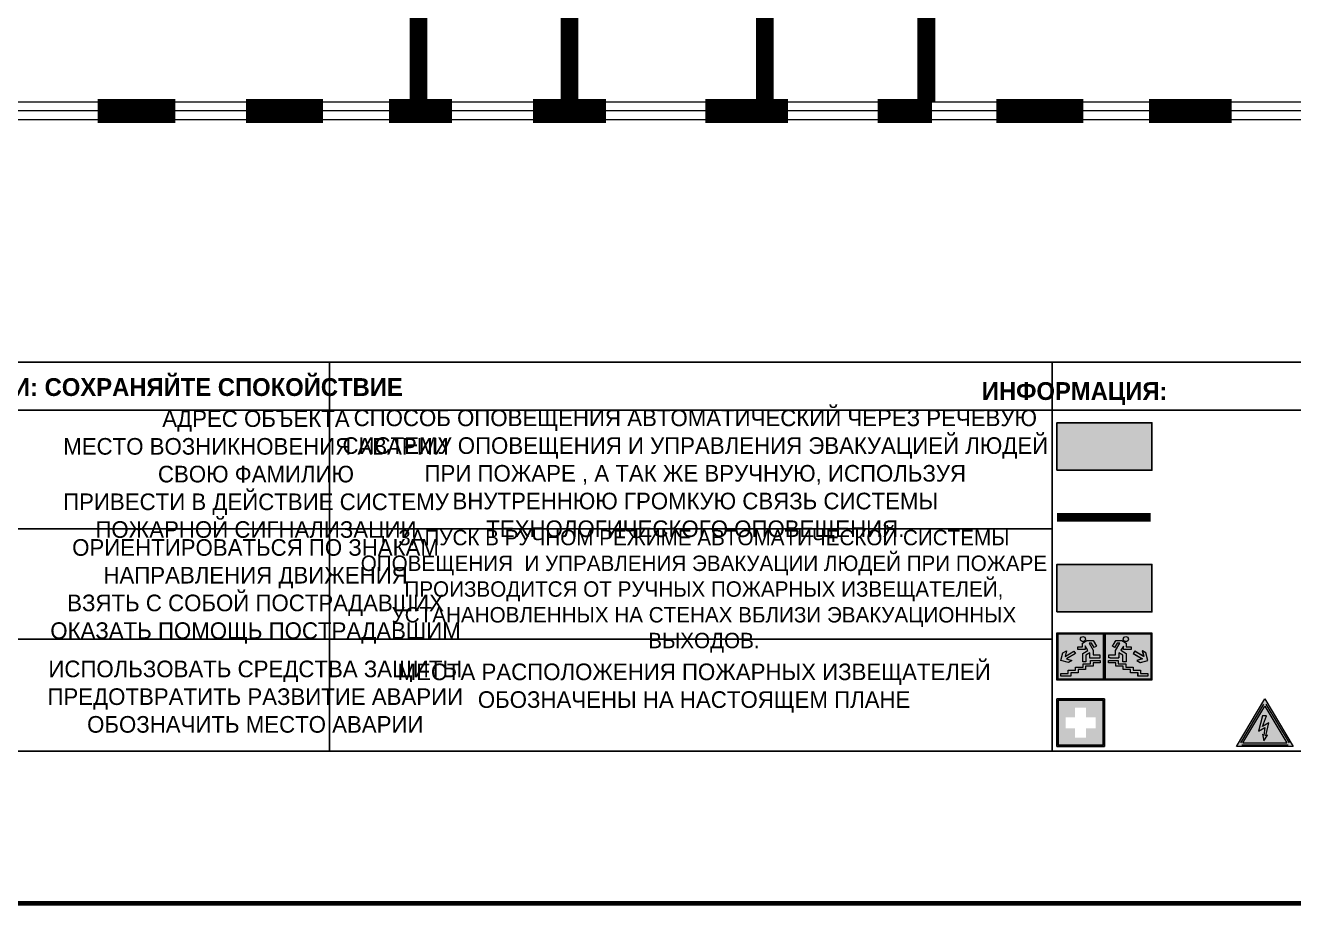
# Model space of a CAD drawing. Header units: millimetres. Extents: x 13810 to 67229, y 12374 to 21950.
# Drawn here: x 19082 to 19295.7, y 19871.5 to 20019.4 of the extents above; entities that cross this region are included whole.
import ezdxf

# ---------------------------------------------------------------- set-up
doc = ezdxf.new("R2010")
doc.units = ezdxf.units.MM
doc.layers.add('План_Штампы', color=7, linetype='Continuous')
doc.styles.add('обычный', font='arial.ttf')

# ---------------------------------------------------------------- blocks, each defined once
blk = doc.blocks.new('A$C3E6D3DDE')
at = {"lineweight": 5}
h = blk.add_hatch(color=40, dxfattribs=at)
h.paths.add_polyline_path([(24.1, 1.45), (16.46, -11.35), (31.74, -11.35)])
h.paths.add_polyline_path([(24.09, -0.46), (30.03, -10.41), (18.14, -10.41)], flags=16)
h.paths.add_polyline_path([(24.54, -3.08), (23.41, -6.02), (25.13, -5.01), (24.33, -8.5), (24.82, -8.27), (23.79, -9.86), (23.4, -8.04), (23.8, -8.43), (24.04, -6.29), (22.39, -7.25), (23.44, -3.08)], flags=0)
h = blk.add_hatch(color=256, dxfattribs=at)
h.paths.add_polyline_path([(24.37, 0.03, 0.567511), (23.82, 0.03), (17.59, -10.4, 0.582454), (17.86, -10.88), (30.32, -10.88, 0.582149), (30.6, -10.4)])
h.paths.add_polyline_path([(24.09, -0.46), (18.14, -10.41), (30.03, -10.41)], flags=16)
h.paths.add_polyline_path([(24.54, -3.08), (23.41, -6.02), (25.13, -5.01), (24.33, -8.5), (24.82, -8.27), (23.79, -9.86), (23.4, -8.04), (23.8, -8.43), (24.04, -6.29), (22.39, -7.25), (23.44, -3.08)], flags=0)
h = blk.add_hatch(color=40, dxfattribs=at)
h.paths.add_polyline_path([(24.09, -0.46), (18.14, -10.41), (30.03, -10.41)])
h.paths.add_polyline_path([(24.82, -8.27), (23.79, -9.86), (23.4, -8.04), (23.8, -8.43), (24.04, -6.29), (22.39, -7.25), (23.44, -3.08), (24.54, -3.08), (23.41, -6.02), (25.13, -5.01), (24.33, -8.5)], flags=16)
at = {"color": 40, "lineweight": 5}
for p, q in [((16.46, -11.35), (24.1, 1.45)), ((24.1, 1.45), (31.74, -11.35))]:
    blk.add_line(p, q, dxfattribs=at)
at = {"lineweight": 5}
for p, q in [((17.59, -10.4), (23.82, 0.03)), ((24.37, 0.03), (30.6, -10.4)), ((18.14, -10.41), (24.09, -0.46)), ((23.44, -3.08), (22.39, -7.25)), ((23.41, -6.02), (24.54, -3.08)), ((24.54, -3.08), (23.44, -3.08)), ((24.09, -0.46), (30.03, -10.41)), ((22.39, -7.25), (24.04, -6.29)), ((25.13, -5.01), (23.41, -6.02)), ((24.04, -6.29), (23.8, -8.43)), ((24.33, -8.5), (25.13, -5.01)), ((23.8, -8.43), (23.4, -8.04)), ((23.4, -8.04), (23.79, -9.86)), ((23.79, -9.86), (24.82, -8.27)), ((24.82, -8.27), (24.33, -8.5)), ((17.86, -10.88), (30.32, -10.88)), ((18.14, -10.41), (30.03, -10.41))]:
    blk.add_line(p, q, dxfattribs=at)
at = {"color": 50, "lineweight": 5}
blk.add_line((31.74, -11.35), (16.46, -11.35), dxfattribs=at)
blk = doc.blocks.new('A$C7B4425F7')
at = {"true_color": 0xffffff}
blk.add_hatch(color=7, dxfattribs=at).paths.add_polyline_path([(0, 0), (-16, 0), (-16, -8), (0, -8)])
h = blk.add_hatch(color=126)
h.paths.add_polyline_path([(-0.2, -0.2), (-15.8, -0.2), (-15.8, -7.8), (-0.2, -7.8)])
h.paths.add_polyline_path([(-11.76, -2.03), (-11.76, -3.66), (-11.17, -3.66, -0.568275), (-11.17, -6.18), (-12.58, -6.18), (-12.58, -2.03)], flags=16)
h.paths.add_polyline_path([(-13.33, -4.12, -0.495768), (-13.59, -6.18), (-15.03, -6.18), (-15.03, -2.03), (-13.59, -2.03, -0.487973)], flags=16)
h.paths.add_polyline_path([(-10.25, -2.03), (-9.48, -2.03), (-9.48, -6.18), (-10.25, -6.18)], flags=16)
h.paths.add_polyline_path([(-13.84, -3.69), (-14.24, -3.69), (-14.24, -3.03), (-13.9, -3.03, -0.692621)], flags=0)
h.paths.add_polyline_path([(-9.15, -2.03), (-8.4, -2.03), (-8.04, -3.07), (-7.68, -2.03), (-6.93, -2.03), (-7.64, -4.1), (-6.93, -6.18), (-7.68, -6.18), (-8.04, -5.14), (-8.4, -6.18), (-9.15, -6.18), (-8.44, -4.1)], flags=16)
h.paths.add_polyline_path([(-11.76, -4.46), (-11.42, -4.46, -0.692621), (-11.36, -5.12), (-11.76, -5.12)], flags=0)
h.paths.add_polyline_path([(-13.9, -5.2), (-14.24, -5.2), (-14.24, -4.55), (-13.84, -4.55, -0.708038)], flags=0)
edge = h.paths.add_edge_path(flags=16)
edge.add_ellipse((-5.51, -4.08), major_axis=(0, 2.05), ratio=0.586184, start_angle=0, end_angle=360)
edge = h.paths.add_edge_path(flags=0)
edge.add_ellipse((-5.51, -4.08), major_axis=(0, 1.14), ratio=0.454828, start_angle=0, end_angle=360)
h.paths.add_polyline_path([(-4.13, -4.96, 0.377264), (-3.48, -4.52, 0.0555), (-3.16, -2.03), (-1.66, -2.03), (-1.66, -4.96), (-0.96, -4.96), (-0.96, -7.01), (-1.75, -7.01), (-1.75, -6.18), (-3.3, -6.18), (-3.3, -7.02), (-4.13, -7.02)], flags=16)
h.paths.add_polyline_path([(-2.73, -2.91), (-2.28, -2.91), (-2.28, -4.96), (-3.05, -4.96, 0.079136)], flags=0)
at = {"color": 126}
blk.add_lwpolyline([(-16, -8), (0, -8), (0, 0), (-16, 0)], close=True, dxfattribs=at)
blk = doc.blocks.new('A$C18900ED3')
h = blk.add_hatch(color=126)
h.paths.add_polyline_path([(-0.18, -0.18), (-7.02, -0.18), (-7.02, -7.02), (-0.18, -7.02)])
h.paths.add_polyline_path([(-5.89, -4.46), (-5.89, -2.77), (-4.46, -2.77), (-4.46, -1.31), (-2.77, -1.31), (-2.77, -2.77), (-1.33, -2.77), (-1.33, -4.46), (-2.77, -4.46), (-2.77, -5.89), (-4.46, -5.89), (-4.46, -4.46)], flags=16)
at = {"color": 126}
for p, q in [((-7.2, 0), (-7.2, -7.2)), ((0, 0), (-7.2, 0)), ((0, -7.2), (0, 0)), ((-7.02, -7.02), (-7.02, -0.18)), ((-7.02, -0.18), (-0.18, -0.18)), ((-0.18, -0.18), (-0.18, -7.02)), ((-7.2, -7.2), (0, -7.2)), ((-0.18, -7.02), (-7.02, -7.02))]:
    blk.add_line(p, q, dxfattribs=at)
blk = doc.blocks.new('вниз 3')
at = {"lineweight": 0, "true_color": 0xffffff}
h = blk.add_hatch(color=7, dxfattribs=at)
h.dxf.hatch_style = 1
h.paths.add_polyline_path([(40997.5, -4475.69), (40997.25, -4475.28), (40995.76, -4476.15), (40995.97, -4475.23), (40995.39, -4475.56), (40995.05, -4476.83), (40996.33, -4477.17), (40996.91, -4476.83), (40996, -4476.55)], flags=0)
h.paths.add_polyline_path([(40999.81, -4473.95), (41000.22, -4473.95), (41000.64, -4474.67), (41001.03, -4474.43), (41000.46, -4473.49), (41000.42, -4473.49), (40999.43, -4473.49), (40998.68, -4473.92), (40998.68, -4474.57), (40997.88, -4474.57), (40997.88, -4475), (40999.14, -4475), (40999.14, -4474.43), (40999.14, -4474.38), (40999.59, -4475.15), (40998.72, -4475.67), (40998.72, -4477.06), (40999.24, -4477.06), (40999.24, -4475.96), (40999.95, -4475.56), (40999.95, -4476.43), (41001.61, -4476.43), (41001.61, -4475.88), (41000.47, -4475.88), (41000.47, -4475.12)], flags=0)
h.paths.add_polyline_path([(40999.2, -4473.24, 1), (40998.35, -4473.24, 1)], flags=0)
h.paths.add_polyline_path([(41000.46, -4477.26), (41001.69, -4477.26), (41001.69, -4476.84), (41000.03, -4476.84), (41000.03, -4477.39), (40998.78, -4477.39), (40998.78, -4477.95), (40997.53, -4477.95), (40997.53, -4478.5), (40996.29, -4478.5), (40996.29, -4479.06), (40995.05, -4479.06), (40995.05, -4479.48), (40995.29, -4479.48), (40996.72, -4479.48), (40996.72, -4478.92), (40997.97, -4478.92), (40997.97, -4478.36), (40999.2, -4478.36), (40999.2, -4477.81), (41000.46, -4477.81)], flags=0)
h.paths.add_polyline_path([(41002.37, -4472.17), (40994.37, -4472.17), (40994.37, -4480.17), (41002.37, -4480.17)])
h.paths.add_polyline_path([(41002.16, -4479.96), (40994.57, -4479.96), (40994.57, -4472.37), (41002.16, -4472.37)], flags=16)
h.paths.add_polyline_path([(41001.61, -4475.88), (41001.61, -4476.43), (40999.95, -4476.43), (40999.95, -4475.56), (40999.24, -4475.96), (40999.24, -4477.06), (40998.72, -4477.06), (40998.72, -4475.67), (40999.59, -4475.15), (40999.14, -4474.38), (40999.14, -4474.43), (40999.14, -4475), (40997.88, -4475), (40997.88, -4474.57), (40998.68, -4474.57), (40998.68, -4473.92), (40999.43, -4473.49), (41000.42, -4473.49), (41000.46, -4473.49), (41001.03, -4474.43), (41000.64, -4474.67), (41000.22, -4473.95), (40999.81, -4473.95), (41000.47, -4475.12), (41000.47, -4475.88)], flags=0)
h.paths.add_polyline_path([(41001.69, -4476.84), (41001.69, -4477.26), (41000.46, -4477.26), (41000.46, -4477.81), (40999.2, -4477.81), (40999.2, -4478.36), (40997.97, -4478.36), (40997.97, -4478.92), (40996.72, -4478.92), (40996.72, -4479.48), (40995.05, -4479.48), (40995.05, -4479.06), (40996.29, -4479.06), (40996.29, -4478.5), (40997.53, -4478.5), (40997.53, -4477.95), (40998.78, -4477.95), (40998.78, -4477.39), (41000.03, -4477.39), (41000.03, -4476.84)], flags=0)
h.paths.add_polyline_path([(40998.35, -4473.24, -1), (40999.2, -4473.24, -1)], flags=0)
h.paths.add_polyline_path([(40997.5, -4475.69), (40996, -4476.55), (40996.91, -4476.83), (40996.33, -4477.17), (40995.05, -4476.83), (40995.39, -4475.56), (40995.97, -4475.23), (40995.76, -4476.15), (40997.25, -4475.28)], flags=0)
at = {"lineweight": 0}
h = blk.add_hatch(color=126, dxfattribs=at)
h.dxf.hatch_style = 1
h.paths.add_polyline_path([(41002.16, -4472.37), (40994.57, -4472.37), (40994.57, -4479.96), (41002.16, -4479.96)])
h.paths.add_polyline_path([(40995.97, -4475.23), (40995.76, -4476.15), (40997.25, -4475.28), (40997.5, -4475.69), (40996, -4476.55), (40996.91, -4476.83), (40996.33, -4477.17), (40995.05, -4476.83), (40995.39, -4475.56)], flags=16)
h.paths.add_polyline_path([(40997.88, -4474.57), (40998.68, -4474.57), (40998.68, -4473.92), (40999.43, -4473.49), (41000.42, -4473.49), (41000.46, -4473.49), (41001.03, -4474.43), (41000.64, -4474.67), (41000.22, -4473.95), (40999.81, -4473.95), (41000.47, -4475.12), (41000.47, -4475.88), (41001.61, -4475.88), (41001.61, -4476.43), (40999.95, -4476.43), (40999.95, -4475.56), (40999.24, -4475.96), (40999.24, -4477.06), (40998.72, -4477.06), (40998.72, -4475.67), (40999.59, -4475.15), (40999.14, -4474.38), (40999.14, -4474.43), (40999.14, -4475), (40997.88, -4475)], flags=16)
h.paths.add_polyline_path([(40998.35, -4473.24, -1), (40999.2, -4473.24, -1)], flags=16)
h.paths.add_polyline_path([(40997.53, -4477.95), (40998.78, -4477.95), (40998.78, -4477.39), (41000.03, -4477.39), (41000.03, -4476.84), (41001.69, -4476.84), (41001.69, -4477.26), (41000.46, -4477.26), (41000.46, -4477.81), (40999.2, -4477.81), (40999.2, -4478.36), (40997.97, -4478.36), (40997.97, -4478.92), (40996.72, -4478.92), (40996.72, -4479.48), (40995.05, -4479.48), (40995.05, -4479.06), (40996.29, -4479.06), (40996.29, -4478.5), (40997.53, -4478.5)], flags=16)
at = {"lineweight": 0, "true_color": 0xffffff}
h = blk.add_hatch(color=7, dxfattribs=at)
h.dxf.hatch_style = 1
h.paths.add_polyline_path([(40999.2, -4473.24, 1), (40998.35, -4473.24, 1)])
h.paths.add_polyline_path([(40999.81, -4473.95), (41000.22, -4473.95), (41000.64, -4474.67), (41001.03, -4474.43), (41000.46, -4473.49), (41000.42, -4473.49), (40999.43, -4473.49), (40998.68, -4473.92), (40998.68, -4474.57), (40997.88, -4474.57), (40997.88, -4475), (40999.14, -4475), (40999.14, -4474.43), (40999.14, -4474.38), (40999.59, -4475.15), (40998.72, -4475.67), (40998.72, -4477.06), (40999.24, -4477.06), (40999.24, -4475.96), (40999.95, -4475.56), (40999.95, -4476.43), (41001.61, -4476.43), (41001.61, -4475.88), (41000.47, -4475.88), (41000.47, -4475.12)])
h.paths.add_polyline_path([(40999.2, -4477.81), (41000.46, -4477.81), (41000.46, -4477.26), (41001.69, -4477.26), (41001.69, -4476.84), (41000.03, -4476.84), (41000.03, -4477.39), (40998.78, -4477.39), (40998.78, -4477.95), (40997.53, -4477.95), (40997.53, -4478.5), (40996.29, -4478.5), (40996.29, -4479.06), (40995.05, -4479.06), (40995.05, -4479.48), (40995.29, -4479.48), (40996.72, -4479.48), (40996.72, -4478.92), (40997.97, -4478.92), (40997.97, -4478.36), (40999.2, -4478.36)])
h.paths.add_polyline_path([(40997.5, -4475.69), (40997.25, -4475.28), (40995.76, -4476.15), (40995.97, -4475.23), (40995.39, -4475.56), (40995.05, -4476.83), (40996.33, -4477.17), (40996.91, -4476.83), (40996, -4476.55)])
at = {"color": 126, "lineweight": 0}
for points in [[(40994.37, -4472.17), (41002.37, -4472.17), (41002.37, -4480.17), (40994.37, -4480.17)], [(40994.57, -4472.37), (41002.16, -4472.37), (41002.16, -4479.96), (40994.57, -4479.96)]]:
    blk.add_lwpolyline(points, close=True, dxfattribs=at)
for points in [[(40995.05, -4476.83), (40995.39, -4475.56), (40995.97, -4475.23), (40995.76, -4476.15), (40997.25, -4475.28), (40997.5, -4475.69), (40996, -4476.55), (40996.91, -4476.83), (40996.33, -4477.17), (40995.05, -4476.83)], [(40999.14, -4474.43), (40999.14, -4475), (40997.88, -4475), (40997.88, -4474.57), (40998.68, -4474.57), (40998.68, -4473.92), (40999.43, -4473.49), (41000.42, -4473.49), (41000.46, -4473.49), (41001.03, -4474.43), (41000.64, -4474.67), (41000.22, -4473.95), (40999.81, -4473.95), (41000.47, -4475.12), (41000.47, -4475.88), (41001.61, -4475.88), (41001.61, -4476.43), (40999.95, -4476.43), (40999.95, -4475.56), (40999.24, -4475.96), (40999.24, -4477.06), (40998.72, -4477.06), (40998.72, -4475.67), (40999.59, -4475.15), (40999.14, -4474.38), (40999.14, -4474.43)], [(40995.29, -4479.48), (40995.05, -4479.48), (40995.05, -4479.06), (40996.29, -4479.06), (40996.29, -4478.5), (40997.53, -4478.5), (40997.53, -4477.95), (40998.78, -4477.95), (40998.78, -4477.39), (41000.03, -4477.39), (41000.03, -4476.84), (41001.69, -4476.84), (41001.69, -4477.26), (41000.46, -4477.26), (41000.46, -4477.81), (40999.2, -4477.81), (40999.2, -4478.36), (40997.97, -4478.36), (40997.97, -4478.92), (40996.72, -4478.92), (40996.72, -4479.48), (40995.05, -4479.48)]]:
    blk.add_lwpolyline(points, dxfattribs=at)
blk.add_circle((40998.77, -4473.24), 0.426, dxfattribs=at)
blk = doc.blocks.new('вниз')
at = {"lineweight": 0, "true_color": 0xffffff}
h = blk.add_hatch(color=7, dxfattribs=at)
h.dxf.hatch_style = 1
h.paths.add_polyline_path([(40994.51, -4472.22), (40986.51, -4472.22), (40986.51, -4480.22), (40994.51, -4480.22)])
h.paths.add_polyline_path([(40994.31, -4472.42), (40994.31, -4480.01), (40986.71, -4480.01), (40986.71, -4472.42)], flags=16)
h.paths.add_polyline_path([(40988.43, -4473.53), (40989.43, -4473.53), (40990.19, -4473.96), (40990.19, -4474.6), (40991, -4474.6), (40991, -4475.06), (40989.73, -4475.06), (40989.73, -4474.46), (40989.3, -4475.18), (40990.17, -4475.7), (40990.17, -4477.11), (40989.63, -4477.11), (40989.63, -4476.01), (40988.94, -4475.59), (40988.94, -4476.46), (40988.94, -4476.46), (40987.47, -4476.46), (40987.26, -4476.46), (40987.26, -4475.92), (40988.4, -4475.92), (40988.4, -4475.2), (40989.1, -4473.99), (40988.66, -4473.99), (40988.24, -4474.7), (40987.86, -4474.47), (40988.41, -4473.56)], flags=0)
h.paths.add_polyline_path([(40990.55, -4473.29, -1), (40989.69, -4473.29, -1)], flags=0)
h.paths.add_polyline_path([(40988.85, -4476.89), (40988.85, -4477.43), (40990.1, -4477.43), (40990.1, -4477.99), (40991.34, -4477.99), (40991.34, -4478.54), (40992.59, -4478.54), (40992.59, -4479.09), (40993.83, -4479.09), (40993.83, -4479.52), (40992.17, -4479.52), (40992.17, -4478.97), (40990.91, -4478.97), (40990.91, -4478.41), (40989.68, -4478.41), (40989.68, -4477.86), (40988.43, -4477.86), (40988.43, -4477.31), (40987.6, -4477.31), (40987.18, -4477.31), (40987.18, -4476.89)], flags=0)
h.paths.add_polyline_path([(40991.61, -4475.33), (40993.12, -4476.2), (40992.9, -4475.27), (40993.48, -4475.6), (40993.83, -4476.88), (40992.56, -4477.22), (40991.97, -4476.88), (40992.9, -4476.61), (40991.38, -4475.74), (40991.58, -4475.39)], flags=0)
h.paths.add_polyline_path([(40990.19, -4473.96), (40989.43, -4473.53), (40988.43, -4473.53), (40988.41, -4473.56), (40987.86, -4474.47), (40988.24, -4474.7), (40988.66, -4473.99), (40989.1, -4473.99), (40988.4, -4475.2), (40988.4, -4475.92), (40987.26, -4475.92), (40987.26, -4476.46), (40987.47, -4476.46), (40988.94, -4476.46), (40988.94, -4476.27), (40988.94, -4475.59), (40989.63, -4476.01), (40989.63, -4477.11), (40990.17, -4477.11), (40990.17, -4475.7), (40989.3, -4475.18), (40989.73, -4474.46), (40989.73, -4475.06), (40991, -4475.06), (40991, -4474.6), (40990.19, -4474.6)], flags=0)
h.paths.add_polyline_path([(40990.55, -4473.29, 1), (40989.69, -4473.29, 1)], flags=0)
h.paths.add_polyline_path([(40991.61, -4475.33), (40991.58, -4475.39), (40991.38, -4475.74), (40992.9, -4476.61), (40991.97, -4476.88), (40992.56, -4477.22), (40993.83, -4476.88), (40993.48, -4475.6), (40992.9, -4475.27), (40993.12, -4476.2)], flags=0)
h.paths.add_polyline_path([(40990.1, -4477.43), (40988.85, -4477.43), (40988.85, -4476.89), (40987.18, -4476.89), (40987.18, -4477.31), (40987.6, -4477.31), (40988.43, -4477.31), (40988.43, -4477.86), (40989.68, -4477.86), (40989.68, -4478.41), (40990.91, -4478.41), (40990.91, -4478.97), (40992.17, -4478.97), (40992.17, -4479.52), (40993.83, -4479.52), (40993.83, -4479.09), (40992.59, -4479.09), (40992.59, -4478.54), (40991.34, -4478.54), (40991.34, -4477.99), (40990.1, -4477.99)], flags=0)
at = {"lineweight": 0}
h = blk.add_hatch(color=126, dxfattribs=at)
h.dxf.hatch_style = 1
h.paths.add_polyline_path([(40994.31, -4472.42), (40986.71, -4472.42), (40986.71, -4480.01), (40994.31, -4480.01)])
h.paths.add_polyline_path([(40988.43, -4473.53), (40989.43, -4473.53), (40990.19, -4473.96), (40990.19, -4474.6), (40991, -4474.6), (40991, -4475.06), (40989.73, -4475.06), (40989.73, -4474.46), (40989.3, -4475.18), (40990.17, -4475.7), (40990.17, -4477.11), (40989.63, -4477.11), (40989.63, -4476.01), (40988.94, -4475.59), (40988.94, -4476.46), (40988.94, -4476.46), (40987.47, -4476.46), (40987.26, -4476.46), (40987.26, -4475.92), (40988.4, -4475.92), (40988.4, -4475.2), (40989.1, -4473.99), (40988.66, -4473.99), (40988.24, -4474.7), (40987.86, -4474.47), (40988.41, -4473.56)], flags=16)
h.paths.add_polyline_path([(40990.55, -4473.29, -1), (40989.69, -4473.29, -1)], flags=16)
h.paths.add_polyline_path([(40988.85, -4476.89), (40988.85, -4477.43), (40990.1, -4477.43), (40990.1, -4477.99), (40991.34, -4477.99), (40991.34, -4478.54), (40992.59, -4478.54), (40992.59, -4479.09), (40993.83, -4479.09), (40993.83, -4479.52), (40992.17, -4479.52), (40992.17, -4478.97), (40990.91, -4478.97), (40990.91, -4478.41), (40989.68, -4478.41), (40989.68, -4477.86), (40988.43, -4477.86), (40988.43, -4477.31), (40987.6, -4477.31), (40987.18, -4477.31), (40987.18, -4476.89)], flags=16)
h.paths.add_polyline_path([(40991.61, -4475.33), (40993.12, -4476.2), (40992.9, -4475.27), (40993.48, -4475.6), (40993.83, -4476.88), (40992.56, -4477.22), (40991.97, -4476.88), (40992.9, -4476.61), (40991.38, -4475.74), (40991.58, -4475.39)], flags=16)
at = {"lineweight": 0, "true_color": 0xffffff}
h = blk.add_hatch(color=7, dxfattribs=at)
h.dxf.hatch_style = 1
h.paths.add_polyline_path([(40989.73, -4474.46), (40989.73, -4475.06), (40991, -4475.06), (40991, -4474.6), (40990.19, -4474.6), (40990.19, -4473.96), (40989.43, -4473.53), (40988.43, -4473.53), (40988.41, -4473.56), (40987.86, -4474.47), (40988.24, -4474.7), (40988.66, -4473.99), (40989.1, -4473.99), (40988.4, -4475.2), (40988.4, -4475.92), (40987.26, -4475.92), (40987.26, -4476.46), (40987.47, -4476.46), (40988.94, -4476.46), (40988.94, -4475.59), (40989.63, -4476.01), (40989.63, -4477.11), (40990.17, -4477.11), (40990.17, -4475.7), (40989.3, -4475.18)])
h.paths.add_polyline_path([(40989.69, -4473.29, 1), (40990.55, -4473.29, 1)])
h.paths.add_polyline_path([(40991.61, -4475.33), (40991.58, -4475.39), (40991.38, -4475.74), (40992.9, -4476.61), (40991.97, -4476.88), (40992.56, -4477.22), (40993.83, -4476.88), (40993.48, -4475.6), (40992.9, -4475.27), (40993.12, -4476.2)])
h.paths.add_polyline_path([(40990.1, -4477.43), (40988.85, -4477.43), (40988.85, -4476.89), (40987.18, -4476.89), (40987.18, -4477.31), (40987.6, -4477.31), (40988.43, -4477.31), (40988.43, -4477.86), (40989.68, -4477.86), (40989.68, -4478.41), (40990.91, -4478.41), (40990.91, -4478.97), (40992.17, -4478.97), (40992.17, -4479.52), (40993.83, -4479.52), (40993.83, -4479.09), (40992.59, -4479.09), (40992.59, -4478.54), (40991.34, -4478.54), (40991.34, -4477.99), (40990.1, -4477.99)])
at = {"color": 126, "lineweight": 0}
for points in [[(40986.51, -4472.22), (40994.51, -4472.22), (40994.51, -4480.22), (40986.51, -4480.22)], [(40986.71, -4472.42), (40994.31, -4472.42), (40994.31, -4480.01), (40986.71, -4480.01)]]:
    blk.add_lwpolyline(points, close=True, dxfattribs=at)
for points in [[(40987.47, -4476.46), (40987.26, -4476.46), (40987.26, -4475.92), (40988.4, -4475.92), (40988.4, -4475.2), (40989.1, -4473.99), (40988.66, -4473.99), (40988.24, -4474.7), (40987.86, -4474.47), (40988.41, -4473.56), (40988.43, -4473.53), (40989.43, -4473.53), (40990.19, -4473.96), (40990.19, -4474.6), (40991, -4474.6), (40991, -4475.06), (40989.73, -4475.06), (40989.73, -4474.46), (40989.3, -4475.18), (40990.17, -4475.7), (40990.17, -4477.11), (40989.63, -4477.11), (40989.63, -4476.01), (40988.94, -4475.59), (40988.94, -4476.46)], [(40991.58, -4475.39), (40991.38, -4475.74), (40992.9, -4476.61), (40991.97, -4476.88), (40992.56, -4477.22), (40993.83, -4476.88), (40993.48, -4475.6), (40992.9, -4475.27), (40993.12, -4476.2), (40991.61, -4475.33), (40991.58, -4475.39)], [(40987.6, -4477.31), (40987.18, -4477.31), (40987.18, -4476.89), (40988.85, -4476.89), (40988.85, -4477.43), (40990.1, -4477.43), (40990.1, -4477.99), (40991.34, -4477.99), (40991.34, -4478.54), (40992.59, -4478.54), (40992.59, -4479.09), (40993.83, -4479.09), (40993.83, -4479.52), (40992.17, -4479.52), (40992.17, -4478.97), (40990.91, -4478.97), (40990.91, -4478.41), (40989.68, -4478.41), (40989.68, -4477.86), (40988.43, -4477.86), (40988.43, -4477.31), (40987.6, -4477.31)], [(40987.47, -4476.46), (40988.94, -4476.46), (40988.94, -4476.27)]]:
    blk.add_lwpolyline(points, dxfattribs=at)
blk.add_circle((40990.12, -4473.29), 0.432, dxfattribs=at)
blk = doc.blocks.new('A$C32E8229D')
at = {"true_color": 0xffffff}
blk.add_hatch(color=7, dxfattribs=at).paths.add_polyline_path([(0, 0), (0, -8), (16, -8), (16, 0)])
h = blk.add_hatch(color=126)
h.paths.add_polyline_path([(0.2, -0.2), (15.8, -0.2), (15.8, -7.8), (0.2, -7.8)])
h.paths.add_polyline_path([(13.49, -2.05), (12.08, -2.05), (11.37, -2.63, 0.162397), (11.29, -2.84), (11.29, -3.63), (10.35, -3.63), (10.35, -4.05), (11.68, -4.05), (11.68, -3.48), (12.26, -4.28), (11.29, -5.1), (11.29, -6.78), (11.85, -6.78), (11.85, -5.44), (12.8, -4.64), (12.8, -5.94), (14.46, -5.94), (14.46, -5.39), (13.45, -5.39), (13.45, -3.97), (12.46, -2.59), (13.15, -2.59), (13.69, -3.34), (14.18, -3)], flags=16)
h.paths.add_polyline_path([(10.74, -1.82, 1), (11.8, -1.82, 1)], flags=16)
h.paths.add_polyline_path([(9.39, -3.59), (5.99, -3.59), (6.56, -3.03), (5.91, -3.03), (5.1, -3.83), (5.91, -4.64), (6.56, -4.64), (5.99, -4.09), (9.39, -4.09)], flags=16)
h.paths.add_polyline_path([(4.29, -1.08), (1.72, -1.08), (1.72, -6.6), (4.29, -6.6)], flags=16)
at = {"color": 126}
blk.add_lwpolyline([(16, -8), (0, -8), (0, 0), (16, 0)], close=True, dxfattribs=at)

msp = doc.modelspace()

# ---------------------------------------------------------------- linework, layer by layer
at = {"color": 2, "lineweight": 100}
msp.add_lwpolyline([(18820.36, 20266.52), (19420.36, 20266.52), (19420.36, 19871.52), (18820.36, 19871.52)], close=True, dxfattribs=at)
at = {"lineweight": 0, "const_width": 3}
for points in [[(19148.25, 20058.42), (19148.25, 20004.99)], [(19173.69, 20058.42), (19173.69, 20005.93)], [(19206.58, 20058.42), (19206.58, 20006.2)], [(19233.79, 20058.42), (19233.79, 20006.57)]]:
    msp.add_lwpolyline(points, dxfattribs=at)
at = {"lineweight": 0}
for points in [[(19385.24, 20006.44), (18865.41, 20006.44)], [(19384.78, 20004.99), (18864.96, 20004.99)], [(19384.88, 20003.51), (18865.05, 20003.51)]]:
    msp.add_lwpolyline(points, dxfattribs=at)
at = {"lineweight": 100, "const_width": 4}
for points in [[(19094.2, 20004.97), (19107.29, 20004.97)], [(19132.19, 20004.97), (19119.22, 20004.97)], [(19153.88, 20004.97), (19143.27, 20004.97)], [(19179.82, 20004.97), (19167.56, 20004.97)], [(19210.47, 20004.97), (19196.56, 20004.97)], [(19234.76, 20004.97), (19225.57, 20004.97)], [(19260.23, 20004.97), (19245.61, 20004.97)], [(19285.22, 20004.97), (19271.31, 20004.97)]]:
    msp.add_lwpolyline(points, dxfattribs=at)
for points in [[(18989.49, 19954.61), (19133.25, 19954.61), (19133.25, 19962.66), (18989.49, 19962.66)], [(19133.25, 19962.66), (19254.97, 19962.66), (19254.97, 19897.21), (19133.25, 19897.21)], [(19133.25, 19962.66), (19254.97, 19962.66), (19254.97, 19954.61), (19133.25, 19954.61)], [(19254.97, 19954.61), (19398.74, 19954.61), (19398.74, 19962.66), (19254.97, 19962.66)], [(18989.49, 19954.61), (19133.25, 19954.61), (19133.25, 19897.21), (18989.49, 19897.21)], [(19133.25, 19954.61), (19254.97, 19954.61), (19254.97, 19934.61), (19133.25, 19934.61)], [(19254.97, 19954.61), (19398.74, 19954.61), (19398.74, 19897.21), (19254.97, 19897.21)], [(19254.97, 19934.61), (19133.25, 19934.61), (19133.25, 19916.04), (19254.97, 19916.04)]]:
    msp.add_lwpolyline(points, close=True)
at = {"color": 126, "lineweight": 80, "true_color": 0x008754, "const_width": 1.5}
msp.add_lwpolyline([(19271.58, 19936.56), (19255.78, 19936.56)], dxfattribs=at)
for points in [[(19047.9, 19934.61), (18989.49, 19934.61), (19133.25, 19934.61)], [(19047.9, 19916.04), (18989.49, 19916.04), (19133.25, 19916.04)]]:
    msp.add_lwpolyline(points)

# ---------------------------------------------------------------- block references
at = {"color": 126, "true_color": 0x008754}
for name, p in [('вниз 3', (-21738.59, 24389.3)), ('вниз', (-21722.73, 24389.35)), ('вниз', (-21722.72, 24389.35))]:
    msp.add_blockref(name, p, dxfattribs=at)
for name, p, xscale, yscale, zscale in [('A$C18900ED3', (19263.78, 19905.99), 1.111111111007631, 1.111111111007631, 1.111111111007631), ('A$C3E6D3DDE', (19275.77, 19905.08), 0.625, 0.625, 0.625)]:
    msp.add_blockref(name, p, dxfattribs=dict(xscale=xscale, yscale=yscale, zscale=zscale))
at = {"layer": 'План_Штампы'}
msp.add_blockref('A$C7B4425F7', (19271.78, 19952.48), dxfattribs=at)
at = {"layer": 'План_Штампы', "color": 126, "true_color": 0x008754, "xscale": -1}
msp.add_blockref('A$C32E8229D', (19271.78, 19928.64), dxfattribs=at)

# ---------------------------------------------------------------- texts
at = {"lineweight": 0, "attachment_point": 5, "style": 'обычный'}
for s, insert, char_height, width in [('{\\fProxima Nova Rg|b1|i0|c204|p2;ДЕЙСТВИЯ ПРИ АВАРИИ: СОХРАНЯЙТЕ СПОКОЙСТВИЕ\\H1.6644x; }', (19089.1, 19958.06), 3, 175.1736), ('{\\fProxima Nova Rg|b1|i0|c204|p2;ИНФОРМАЦИЯ:\\H1.1997x; }', (19258.77, 19957.39), 3, 175.1736), ('\\pi-8.4,l8.4,t8.4;{\\fProxima Nova Rg|b0|i0|c204|p2;АДРЕС ОБЪЕКТА\\PМЕСТО ВОЗНИКНОВЕНИЯ АВАРИИ\\PСВОЮ ФАМИЛИЮ\\PПРИВЕСТИ В ДЕЙСТВИЕ СИСТЕМУ \\PПОЖАРНОЙ СИГНАЛИЗАЦИИ}', (19120.88, 19943.44), 2.8, 126.6484), ('{\\fProxima Nova Rg|b0|i0|c204|p2;СПОСОБ ОПОВЕЩЕНИЯ АВТОМАТИЧЕСКИЙ ЧЕРЕЗ РЕЧЕВУЮ СИСТЕМУ ОПОВЕЩЕНИЯ И УПРАВЛЕНИЯ ЭВАКУАЦИЕЙ ЛЮДЕЙ ПРИ ПОЖАРЕ , А ТАК ЖЕ ВРУЧНУЮ, ИСПОЛЬЗУЯ ВНУТРЕННЮЮ ГРОМКУЮ СВЯЗЬ СИСТЕМЫ ТЕХНОЛОГИЧЕСКОГО ОПОВЕЩЕНИЯ.}', (19194.88, 19943.57), 2.8, 118.5618), ('{\\fProxima Nova Rg|b0|i0|c204|p2;\\P\\pt7.8;ЗАПУСК В РУЧНОМ РЕЖИМЕ АВТОМАТИЧЕСКОЙ СИСТЕМЫ ОПОВЕЩЕНИЯ  И УПРАВЛЕНИЯ ЭВАКУАЦИИ ЛЮДЕЙ ПРИ ПОЖАРЕ ПРОИЗВОДИТСЯ ОТ РУЧНЫХ ПОЖАРНЫХ ИЗВЕЩАТЕЛЕЙ, УСТАНАНОВЛЕННЫХ НА СТЕНАХ ВБЛИЗИ ЭВАКУАЦИОННЫХ ВЫХОДОВ. }', (19196.33, 19926.28), 2.6, 121.7868), ('\\pi-8.4,l8.4,t8.4;{\\fProxima Nova Rg|b0|i0|c204|p2;ОРИЕНТИРОВАТЬСЯ ПО ЗНАКАМ \\PНАПРАВЛЕНИЯ ДВИЖЕНИЯ\\PВЗЯТЬ С СОБОЙ ПОСТРАДАВШИХ\\PОКАЗАТЬ ПОМОЩЬ ПОСТРАДАВШИМ}', (19120.81, 19924.08), 2.8, 126.6484), ('\\pi-8.4,l8.4,t8.4;{\\fProxima Nova Rg|b0|i0|c204|p2;ИСПОЛЬЗОВАТЬ СРЕДСТВА ЗАЩИТЫ \\PПРЕДОТВРАТИТЬ РАЗВИТИЕ АВАРИИ\\PОБОЗНАЧИТЬ МЕСТО АВАРИИ}', (19120.76, 19906.35), 2.8, 126.6484), ('\\pt8.4;{\\fProxima Nova Rg|b0|i0|c204|p2;\\PМЕСТА РАСПОЛОЖЕНИЯ ПОЖАРНЫХ ИЗВЕЩАТЕЛЕЙ ОБОЗНАЧЕНЫ НА НАСТОЯЩЕМ ПЛАНЕ}', (19194.68, 19910.14), 2.8, 118.5618)]:
    msp.add_mtext(s, dxfattribs=dict(at, insert=insert, char_height=char_height, width=width))

doc.saveas('drawing.dxf')
